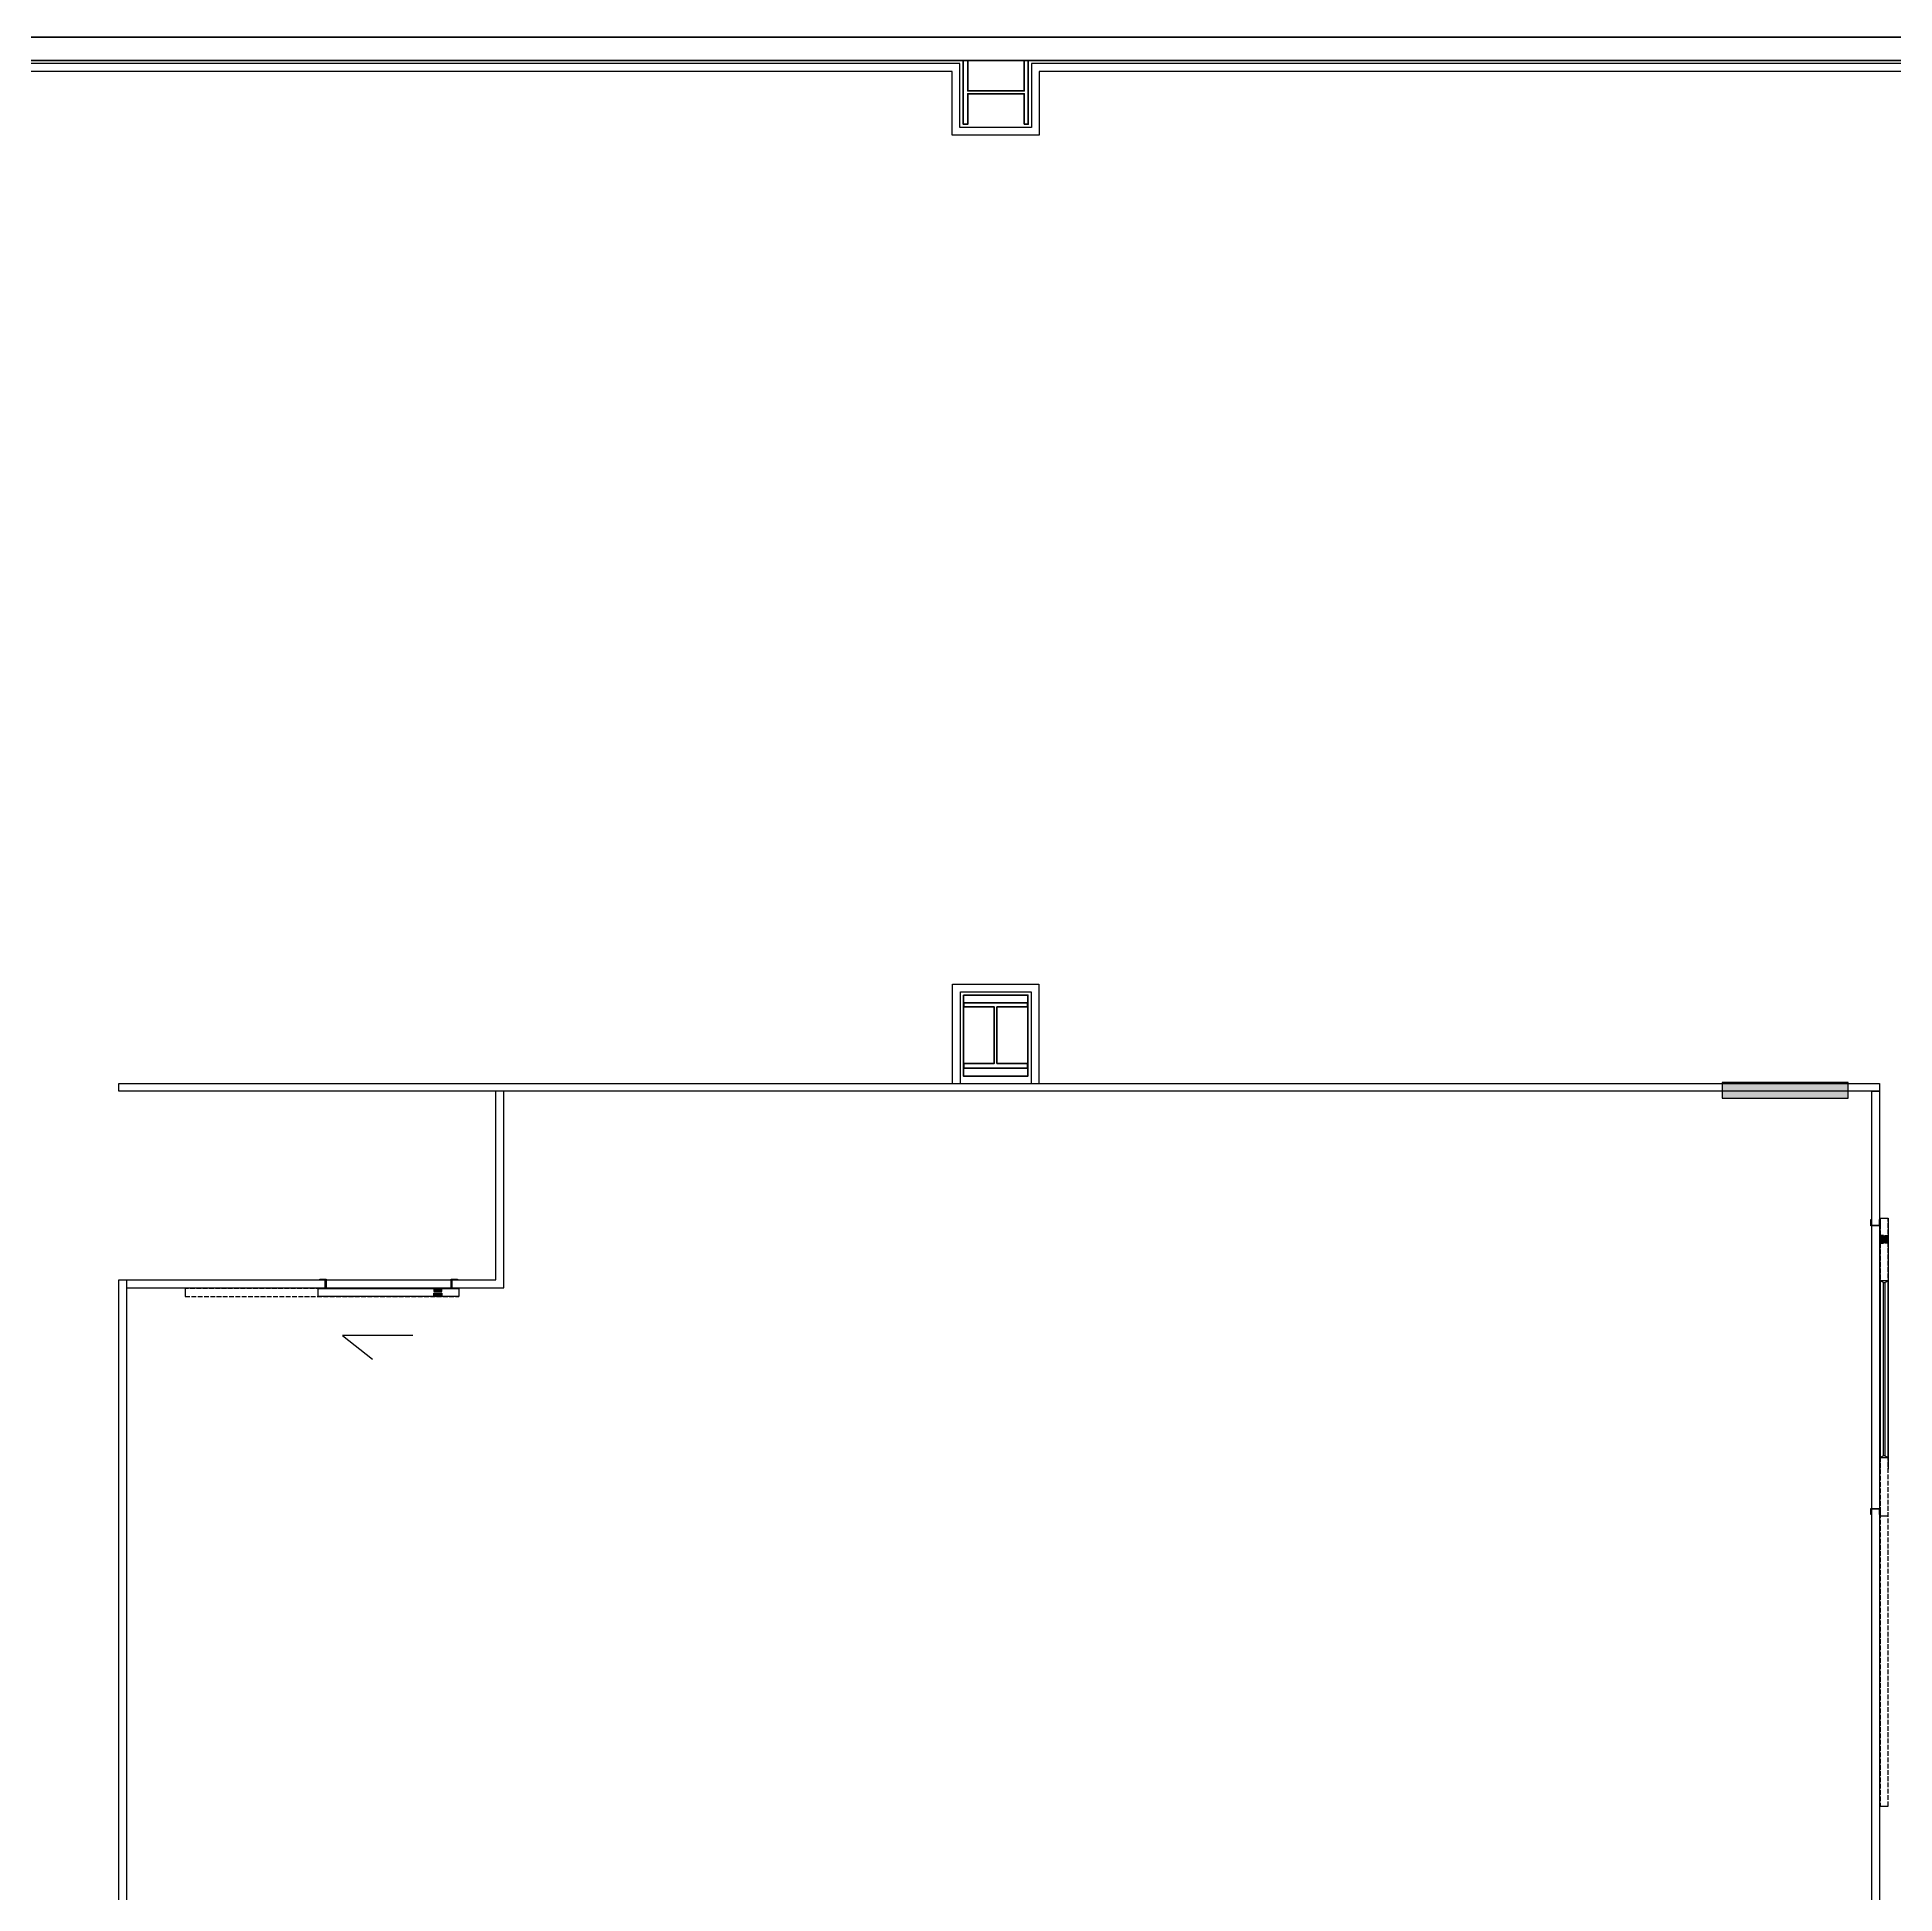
# Model space of a CAD drawing. Header units: millimetres. Extents: x 0 to 31017, y 0 to 21335.
# Drawn here: x 11346 to 12528, y 18697 to 19879 of the extents above; entities that cross this region are included whole.
import ezdxf
from ezdxf import colors
from ezdxf.entities.mleader import LeaderData, LeaderLine
from ezdxf.enums import TextEntityAlignment as Align
from ezdxf.math import Vec2, Vec3

# ---------------------------------------------------------------- set-up
doc = ezdxf.new("R2010")
doc.units = ezdxf.units.MM
doc.linetypes.add('1', pattern=[4, 3, -1])
doc.layers.add('PDF_幾何圖形', color=7, linetype='Continuous')
doc.layers.add('添利-門', color=150, linetype='Continuous', lineweight=25)
doc.styles.get("Standard").update_dxf_attribs({"font": 'arial.ttf'})

# ---------------------------------------------------------------- blocks, each defined once
blk = doc.blocks.new('3F庫門圖灰底')
at = {"transparency": 33554687}
h = blk.add_hatch(color=8, dxfattribs=at)
h.dxf.hatch_style = 1
h.paths.add_polyline_path([(107602, -22368.2), (107682, -22368.2), (107682, -22358.2), (107602, -22358.2)])
at = {"layer": '添利-門', "lineweight": -3, "ltscale": 50}
for points in [[(107702.5, -22460.5), (107702.5, -22455.5), (107704.5, -22455.5), (107704.5, -22460.5)], [(107707.5, -22460.5), (107707.5, -22455.5), (107705.5, -22455.5), (107705.5, -22460.5)], [(106782.3, -22489.3), (106787.3, -22489.3), (106787.3, -22491.3), (106782.3, -22491.3)], [(106782.3, -22494.3), (106787.3, -22494.3), (106787.3, -22492.3), (106782.3, -22492.3)]]:
    blk.add_hatch(color=8, dxfattribs=at).paths.add_polyline_path(points)
at = {"color": 8}
for p, q in [((107704.5, -22485.5), (107702.5, -22484.5)), ((107705, -22484.5), (107705, -22484.5)), ((107705.5, -22485.5), (107707.5, -22484.5)), ((107704.5, -22595.8), (107702.5, -22596.8)), ((107705.5, -22595.8), (107707.5, -22596.8))]:
    blk.add_line(p, q, dxfattribs=at)
for points in [[(107602, -22368.2), (107682, -22368.2), (107682, -22358.2), (107602, -22358.2)], [(107702.5, -22484.5), (107702.5, -22596.8), (107707.5, -22596.8), (107707.5, -22484.5)]]:
    blk.add_lwpolyline(points, close=True, dxfattribs=at)
blk.add_lwpolyline([(107705.5, -22485.5), (107705.5, -22595.8), (107704.5, -22595.8), (107704.5, -22485.5), (107705.5, -22485.5)], dxfattribs=at)
at = {"layer": '添利-門', "color": 8, "ltscale": 50}
for p, q in [((107696.5, -22445.5), (107697, -22445.5)), ((107696.5, -22449.5), (107696.5, -22445.5)), ((107697, -22445.5), (107697, -22449)), ((107702, -22449), (107702, -22445.5)), ((107702, -22445.5), (107702.5, -22445.5)), ((107702.5, -22445.5), (107702.5, -22449.5)), ((107702.5, -22449.5), (107696.5, -22449.5)), ((107697, -22449), (107702, -22449)), ((106709.6, -22483.8), (106709.6, -22483.3)), ((106709.6, -22483.3), (106713.6, -22483.3)), ((106713.1, -22483.8), (106709.6, -22483.8)), ((106709.6, -22489.3), (106709.6, -22488.8)), ((106709.6, -22488.8), (106713.1, -22488.8)), ((106713.6, -22489.3), (106709.6, -22489.3)), ((106713.1, -22488.8), (106713.1, -22483.8)), ((106713.6, -22483.3), (106713.6, -22489.3)), ((106793.2, -22489.3), (106793.2, -22483.3)), ((106793.2, -22483.3), (106797.2, -22483.3)), ((106797.2, -22489.3), (106793.2, -22489.3)), ((106797.2, -22483.8), (106793.7, -22483.8)), ((106793.7, -22483.8), (106793.7, -22488.8)), ((106793.7, -22488.8), (106797.2, -22488.8)), ((106797.2, -22483.3), (106797.2, -22483.8)), ((106797.2, -22488.8), (106797.2, -22489.3)), ((107696.5, -22633.2), (107696.5, -22629.2)), ((107696.5, -22629.2), (107702.5, -22629.2)), ((107697, -22633.2), (107696.5, -22633.2)), ((107702, -22629.7), (107697, -22629.7)), ((107697, -22629.7), (107697, -22633.2)), ((107702, -22633.2), (107702, -22629.7)), ((107702.5, -22633.2), (107702, -22633.2)), ((107702.5, -22629.2), (107702.5, -22633.2))]:
    blk.add_line(p, q, dxfattribs=at)
at = {"layer": '添利-門', "color": 8, "linetype": '1'}
for p, q in [((107702.5, -22444.5), (107702.5, -22818.7)), ((107707.5, -22818.7), (107707.5, -22444.5)), ((106798.2, -22489.3), (106624, -22489.3)), ((106624, -22494.3), (106798.2, -22494.3))]:
    blk.add_line(p, q, dxfattribs=at)
at = {"layer": '添利-門', "color": 8}
for p, q in [((107702.5, -22604.2), (107702.5, -22444.5)), ((107702.5, -22444.5), (107707.5, -22444.5)), ((107707.5, -22444.5), (107707.5, -22604.2)), ((107704.5, -22455.5), (107702.5, -22455.5)), ((107702.5, -22455.5), (107702.5, -22460.5)), ((107704.5, -22460.5), (107704.5, -22455.5)), ((107705.5, -22460.5), (107705.5, -22455.5)), ((107705.5, -22455.5), (107707.5, -22455.5)), ((107707.5, -22455.5), (107707.5, -22460.5)), ((107702.5, -22460.5), (107704.5, -22460.5)), ((107707.5, -22460.5), (107705.5, -22460.5)), ((106624, -22489.3), (106624, -22494.3)), ((106708.6, -22494.3), (106708.6, -22489.3)), ((106708.6, -22494.3), (106708.6, -22489.3)), ((106708.6, -22489.3), (106798.2, -22489.3)), ((106782.3, -22489.3), (106782.3, -22491.3)), ((106787.3, -22489.3), (106782.3, -22489.3)), ((106782.3, -22491.3), (106787.3, -22491.3)), ((106782.3, -22494.3), (106782.3, -22492.3)), ((106782.3, -22492.3), (106787.3, -22492.3)), ((106787.3, -22491.3), (106787.3, -22489.3)), ((106787.3, -22492.3), (106787.3, -22494.3)), ((106798.2, -22489.3), (106798.2, -22494.3)), ((106798.2, -22494.3), (106708.6, -22494.3)), ((106787.3, -22494.3), (106782.3, -22494.3)), ((107707.5, -22634.2), (107702.5, -22634.2)), ((107707.5, -22634.2), (107702.5, -22634.2)), ((107702.5, -22818.7), (107707.5, -22818.7))]:
    blk.add_line(p, q, dxfattribs=at)
at = {"layer": '添利-門', "color": 8, "linetype": 'Continuous'}
for p, q in [((106768.9, -22519.3), (106724.1, -22519.3)), ((106724.1, -22519.3), (106743.2, -22534.2))]:
    blk.add_line(p, q, dxfattribs=at)
blk = doc.blocks.new('3F庫板圖灰底')
at = {"color": 8}
for points in [[(103157.5, -8411.1), (103111, -8411.1), (103111, -8370.4), (102406.5, -8370.4), (102406.5, -8411.1), (102361, -8411.1), (102361, -8370.4), (101656.5, -8370.4), (101656.5, -8411.1), (101611.5, -8411.1), (101611.5, -8370.4), (100912.1, -8370.4), (100912.1, -8417), (100865.5, -8417), (100865.5, -8960.7), (100912.1, -8960.7), (100912.1, -9016.7), (100865.5, -9016.7), (100865.5, -9095.6)], [(103162.5, -8416.1), (103106, -8416.1), (103106, -8375.4), (102411.5, -8375.4), (102411.5, -8416.1), (102356, -8416.1), (102356, -8375.4), (101661.5, -8375.4), (101661.5, -8416.1), (101606.5, -8416.1), (101606.5, -8375.4), (100917.1, -8375.4), (100917.1, -8422), (100870.5, -8422), (100870.5, -8955.7), (100917.1, -8955.7), (100917.1, -9021.7), (100870.5, -9021.7), (100870.5, -9095.6)], [(102356.3, -9019.4), (102356.3, -8956.2), (102411.3, -8956.2), (102411.3, -9019.4)], [(102361.3, -9019.4), (102361.3, -8961.2), (102406.3, -8961.2), (102406.3, -9019.4)], [(101830.8, -9144.4), (102065.8, -9144.4), (102065.8, -9024.4)], [(101830.8, -9149.4), (102070.8, -9149.4), (102070.8, -9024.4)]]:
    blk.add_lwpolyline(points, dxfattribs=at)
for points in [[(102946.2, -9019.4), (102946.2, -9024.4), (101825.8, -9024.4), (101825.8, -9019.4)], [(102941.2, -9024.4), (102946.2, -9024.4), (102946.2, -10564.9), (102941.2, -10564.9)], [(101825.8, -9144.4), (101830.8, -9144.4), (101830.8, -10564.9), (101825.8, -10564.9)]]:
    blk.add_lwpolyline(points, close=True, dxfattribs=at)
blk = doc.blocks.new('_DetailCallout')
at = {"color": 0, "linetype": 'ByBlock', "lineweight": -2, "transparency": 16777216}
blk.add_line((8, 0), (-8, 0), dxfattribs=at)
blk.add_circle((0, 0), 8, dxfattribs=at)
at = {"color": 0, "transparency": 16777216}
for tag, p in [('視圖號碼', (0, 1)), ('圖紙號碼', (0, -6))]:
    blk.add_attdef(tag, text='', height=3, dxfattribs=at).set_placement(p, align=Align.CENTER)

msp = doc.modelspace()

# ---------------------------------------------------------------- linework, layer by layer
at = {"color": 251, "lineweight": 200, "true_color": 0x636466}
msp.add_lwpolyline([(11935.4, 19269.1), (11976.4, 19269.1), (11976.4, 19217.6), (11935.4, 19217.6)], close=True, dxfattribs=at)
at = {"layer": 'PDF_幾何圖形', "color": 251, "lineweight": 200, "true_color": 0x636466}
for points in [[(13491.4, 19878.7), (13491.4, 19693.3), (13476.6, 19693.3), (13476.6, 19863.9), (10974.8, 19863.9), (10974.8, 19878.7)], [(11974.1, 19823.2), (11976.6, 19823.2), (11976.6, 19863.9), (11974.1, 19863.9), (11974.1, 19844.4), (11938.1, 19844.4), (11938.1, 19863.9), (11935.2, 19863.9), (11935.2, 19823.2), (11938.1, 19823.2), (11938.1, 19842.7), (11974.1, 19842.7)], [(11935.6, 19225.6), (11935.6, 19222.6), (11976.2, 19222.6), (11976.2, 19225.6), (11956.7, 19225.6), (11956.7, 19261.6), (11976.2, 19261.6), (11976.2, 19264.1), (11935.6, 19264.1), (11935.6, 19261.6), (11955, 19261.6), (11955, 19225.6)]]:
    msp.add_lwpolyline(points, close=True, dxfattribs=at)

# ---------------------------------------------------------------- block references
at = {"color": 251, "lineweight": 200, "true_color": 0x636466}
for name, p in [('3F庫門圖灰底', (-95183.8, 41571.7)), ('3F庫板圖灰底', (-90427.9, 28232.3))]:
    msp.add_blockref(name, p, dxfattribs=at)

# ---------------------------------------------------------------- leaders
at = {"color": 175, "true_color": 0x4554a5}
ml = msp.add_multileader_block('Standard', dxfattribs=at)
ml.set_content('_DetailCallout', color=(69, 84, 165), scale=15)
ml.set_attribute('視圖號碼', '冷藏庫', width=0)
ml.set_attribute('圖紙號碼', 'A機', width=0)
ml.set_leader_properties()
ml.build(insert=Vec2(0, 0))
ml.multileader.update_dxf_attribs({"leader_type": 0})
ctx = ml.context
ctx.base_point, ctx.plane_origin = Vec3(13190.9, 19361.9), Vec3(13310.9, 19361.9)
notes = []
notes.append((ctx, [(0, (0, 0, 0), (0, 0), (1, 0), 1, [])]))
ctx.block.insert = Vec3(13310.9, 19361.9)
for ctx, leaders in notes:
    for number, flags, end, landing, length, lines in leaders:
        leader = LeaderData()
        leader.index, (leader.has_last_leader_line, leader.has_dogleg_vector, leader.attachment_direction) = number, flags
        leader.last_leader_point, leader.dogleg_vector, leader.dogleg_length = Vec3(end), Vec3(landing), length
        for number, points, colour, breaks in lines:
            line = LeaderLine()
            line.index, line.vertices, line.color, line.breaks = number, Vec3.list(points), colors.encode_raw_color(colour), breaks
            leader.lines.append(line)
        ctx.leaders.append(leader)

doc.saveas('drawing.dxf')
